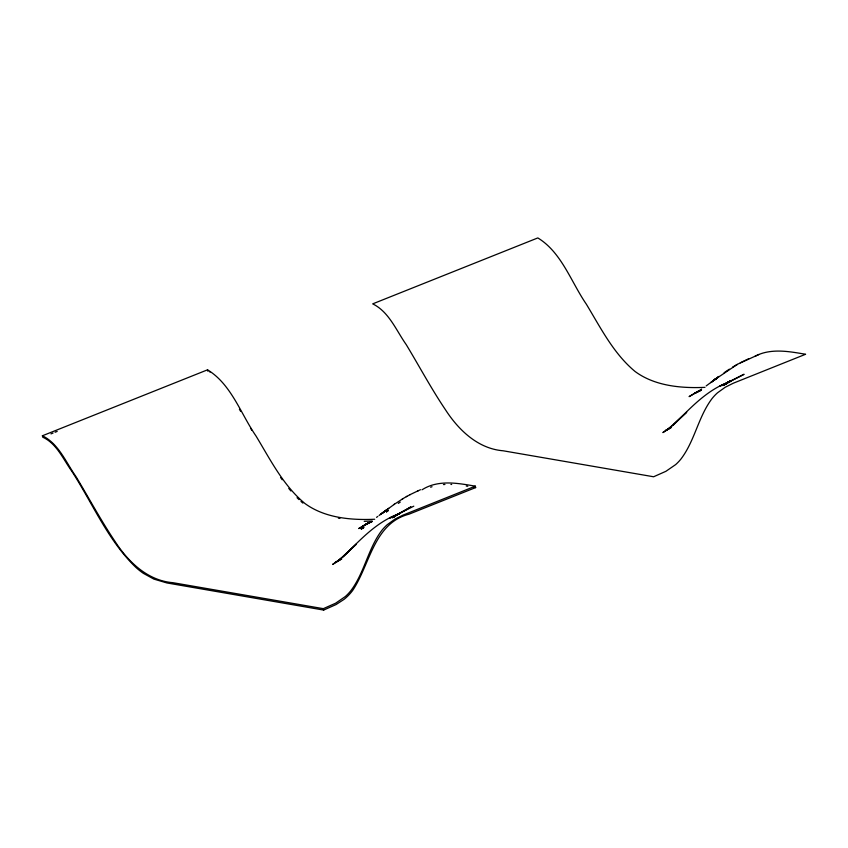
<?xml version="1.0" encoding="UTF-8"?>
<svg xmlns="http://www.w3.org/2000/svg" width="848" height="848" viewBox="0 0 848 848"><rect width="100%" height="100%" fill="white"/><g stroke="black" fill="none" stroke-linecap="round" stroke-linejoin="round"><path stroke-width="1.27" d="M384.229 511.694L394.511 504.147M714.514 379.798L737.59 364.205L759.002 354.443M718.351 376.894L713.868 380.264L718.987 376.406M388.713 508.302L382.946 512.637M386.497 511.853L388.384 510.432L386.412 511.906M717.715 377.371L711.949 381.685L716.433 378.356L712.585 381.208M382.3 513.114L386.794 509.765M381.664 513.581L386.147 510.252M379.098 515.478L385.511 510.74M715.797 378.844L706.161 385.925M380.381 514.535L384.875 511.238L381.017 514.058M711.302 382.162L715.161 379.332L710.666 382.628M377.805 516.421L376.523 517.354M724.616 384.759L726.63 383.328L724.68 384.663M393.61 517.11L397.648 514.365L393.726 516.909M724.902 384.526L727.934 382.459L725.973 383.741M393.864 504.592L403.001 498.613M398.284 503.415L400.288 502.069M724.139 372.696L729.344 369.177M700.989 389.529L701.635 389.094M700.331 389.963L689.095 396.62L699.706 390.504M393.875 516.824L398.963 513.538L392.062 517.821L410.951 506.881L394.956 515.711L413.792 506.171M726.195 383.614L729.238 381.642L724.309 384.695L730.563 380.869L722.634 385.554L731.23 380.508L724.415 384.441M368.742 522.707L361.513 527.191L369.421 522.4L358.81 528.527L369.421 522.4M363.686 527.551L361.566 528.845L363.803 527.509M406.309 496.684L410.326 494.532M736.594 364.788L737.251 364.396M402.334 499.006L406.976 496.303M732.619 367.11L736.923 364.587M421.997 489.784L424.657 488.257A166.356 82.871 68.2 0 1 432.904 484.897C446.822 481.017 461.386 483.826 475.315 486.158L475.643 487.579L409.075 514.164C373.714 523.248 370.025 564.726 352.535 590.653A49.332 40.905 -80.2 0 1 344.087 599.345L336.052 604.571L323.66 610.072L166.897 582.947L153.859 579.099L143.344 573.333A85.977 42.835 68.2 0 1 135.839 567.376C107.866 540.346 92.686 503.532 71.836 471.287C63.261 459.415 56.742 443.504 42.729 437.186L42.4 435.777L207.537 369.823C231.324 384.271 240.79 413.898 256.054 436.073C270.364 459.711 283.2 485.448 304.824 503.415C324.53 517.948 350.945 520.333 374.699 519.252M724.362 384.473L744.078 374.275L726.566 383.052M361.28 528.781L363.538 527.498M361.1 528.887L363.177 527.7M671.097 427.519L662.882 432.575L671.902 426.12L668.107 429.162L686.71 412.181L673.174 425.124C689.668 408.916 705.759 390.886 727.913 382.374M669.878 428.166L665.415 430.572L671.446 427.381M339.158 560.348L335.13 562.468L341.818 558.864L332.596 564.471L341.627 558.026L337.822 561.069L356.436 544.077L342.899 557.019C359.382 540.812 375.484 522.781 397.627 514.27L396.281 514.948M366.771 523.937L364.089 525.325L372.208 521.467L365.414 524.594L369.505 522.76M697.056 392.041L694.364 393.43L701.338 390.122L695.699 392.698L699.791 390.864M417.767 490.95L420.481 489.72M748.72 358.725L740.272 362.796M409.987 494.691L418.435 490.621M50.986 433.89L53.053 433.063M55.109 432.236L57.176 431.42M475.315 486.158L403.086 515.075L394.998 519.103L387.271 524.668A47.34 39.252 -80.2 0 0 381.833 530.403C367.99 548.624 364.608 572.58 350.765 590.802A47.34 39.252 -80.2 0 1 345.327 596.526L335.607 603.214L323.332 608.663L172.865 582.682C147.658 580.636 128.249 561.895 115.169 541.628C101.007 520.608 89.061 498.221 75.96 476.555C65.985 462.436 58.692 443.652 42.4 435.777M430.646 487.208L432.024 486.731M704.985 387.356C681.23 388.426 654.804 386.052 635.11 371.509C613.486 353.552 600.649 327.805 586.339 304.178C571.075 282.002 561.609 252.365 537.823 237.928L372.685 303.87C388.978 311.746 396.27 330.54 406.245 344.648C419.347 366.325 431.282 388.713 445.454 409.732C458.524 430 477.943 448.74 503.15 450.786L653.617 476.767L665.892 471.318L675.612 464.63A47.34 39.252 -80.2 0 0 681.05 458.906C694.883 440.674 698.275 416.728 712.108 398.496A47.34 39.252 -80.2 0 1 717.546 392.772L725.273 387.207L733.361 383.179L805.6 354.263C791.672 351.92 777.107 349.122 763.179 353.001A166.356 82.871 68.2 0 0 754.943 356.361M372.23 521.043L364.216 521.319M443.462 484.568L444.935 484.473M450.913 484.431L451.666 484.462M466.262 486.021L467.82 486.264M474.074 487.303L475.643 487.579M338.341 518.149L339.91 518.414M209.361 371.657L210.145 372.007M297.044 497.691L299.026 499.631M288.776 488.427L290.896 490.981M280.667 477.594L282.193 479.756M239.401 409.287L240.62 411.301M250.531 428.102L251.782 430.254M323.332 608.663L323.66 610.072M207.537 369.823L207.866 371.233M302.895 503.097A85.977 42.835 68.2 0 1 300.976 501.433M392.221 516.877L389.497 518.128L400.383 513.178L392.221 516.877M722.496 384.971L719.782 386.232L730.669 381.282L722.496 384.971"/></g></svg>
